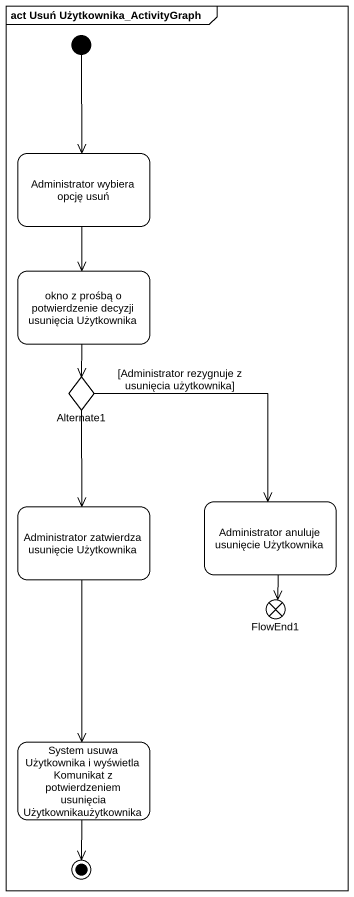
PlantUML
@startuml
mainframe act Usuń Użytkownika_ActivityGraph
hide empty description
state "Administrator wybiera opcję usuń" as Administrator_wybiera_opcję
state "okno z prośbą o potwierdzenie decyzji usunięcia Użytkownika" as okno_z_prośbą_o
state Alternate1 <<choice>>
state "Administrator zatwierdza usunięcie Użytkownika" as Administrator_zatwierdza
state "Administrator anuluje usunięcie Użytkownika" as Administrator_anuluje
state FlowEnd1 <<end>>
state "System usuwa Użytkownika i wyświetla Komunikat z potwierdzeniem usunięcia Użytkownikaużytkownika" as System_usuwa_Użytkownika_i
[*] --> Administrator_wybiera_opcję
Administrator_wybiera_opcję --> okno_z_prośbą_o
okno_z_prośbą_o --> Alternate1
Alternate1 --> Administrator_zatwierdza
Alternate1 --> Administrator_anuluje : [Administrator rezygnuje z usunięcia użytkownika]
Administrator_zatwierdza --> System_usuwa_Użytkownika_i
Administrator_anuluje --> FlowEnd1
System_usuwa_Użytkownika_i --> [*]
@enduml
